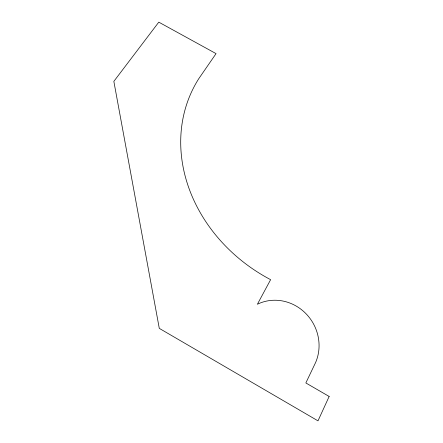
<?xml version="1.0" encoding="UTF-8"?>
<svg xmlns="http://www.w3.org/2000/svg" width="443" height="443" viewBox="0 0 443 443"><rect width="100%" height="100%" fill="white"/><g stroke="black" fill="none" stroke-linecap="round" stroke-linejoin="round"><path stroke-width="0.66" d="M329.155 396.463L317.991 420.85L159.286 328.368L113.845 81.368L158.788 22.15L216.057 53.62L198.663 78.854A155.399 133.337 30.3 0 0 270.618 279.666L257.383 304.252A43.752 41.188 57.6 0 1 305.565 313.273A43.752 41.188 57.6 0 1 315.604 362.524L305.847 382.957L329.155 396.463"/></g></svg>
